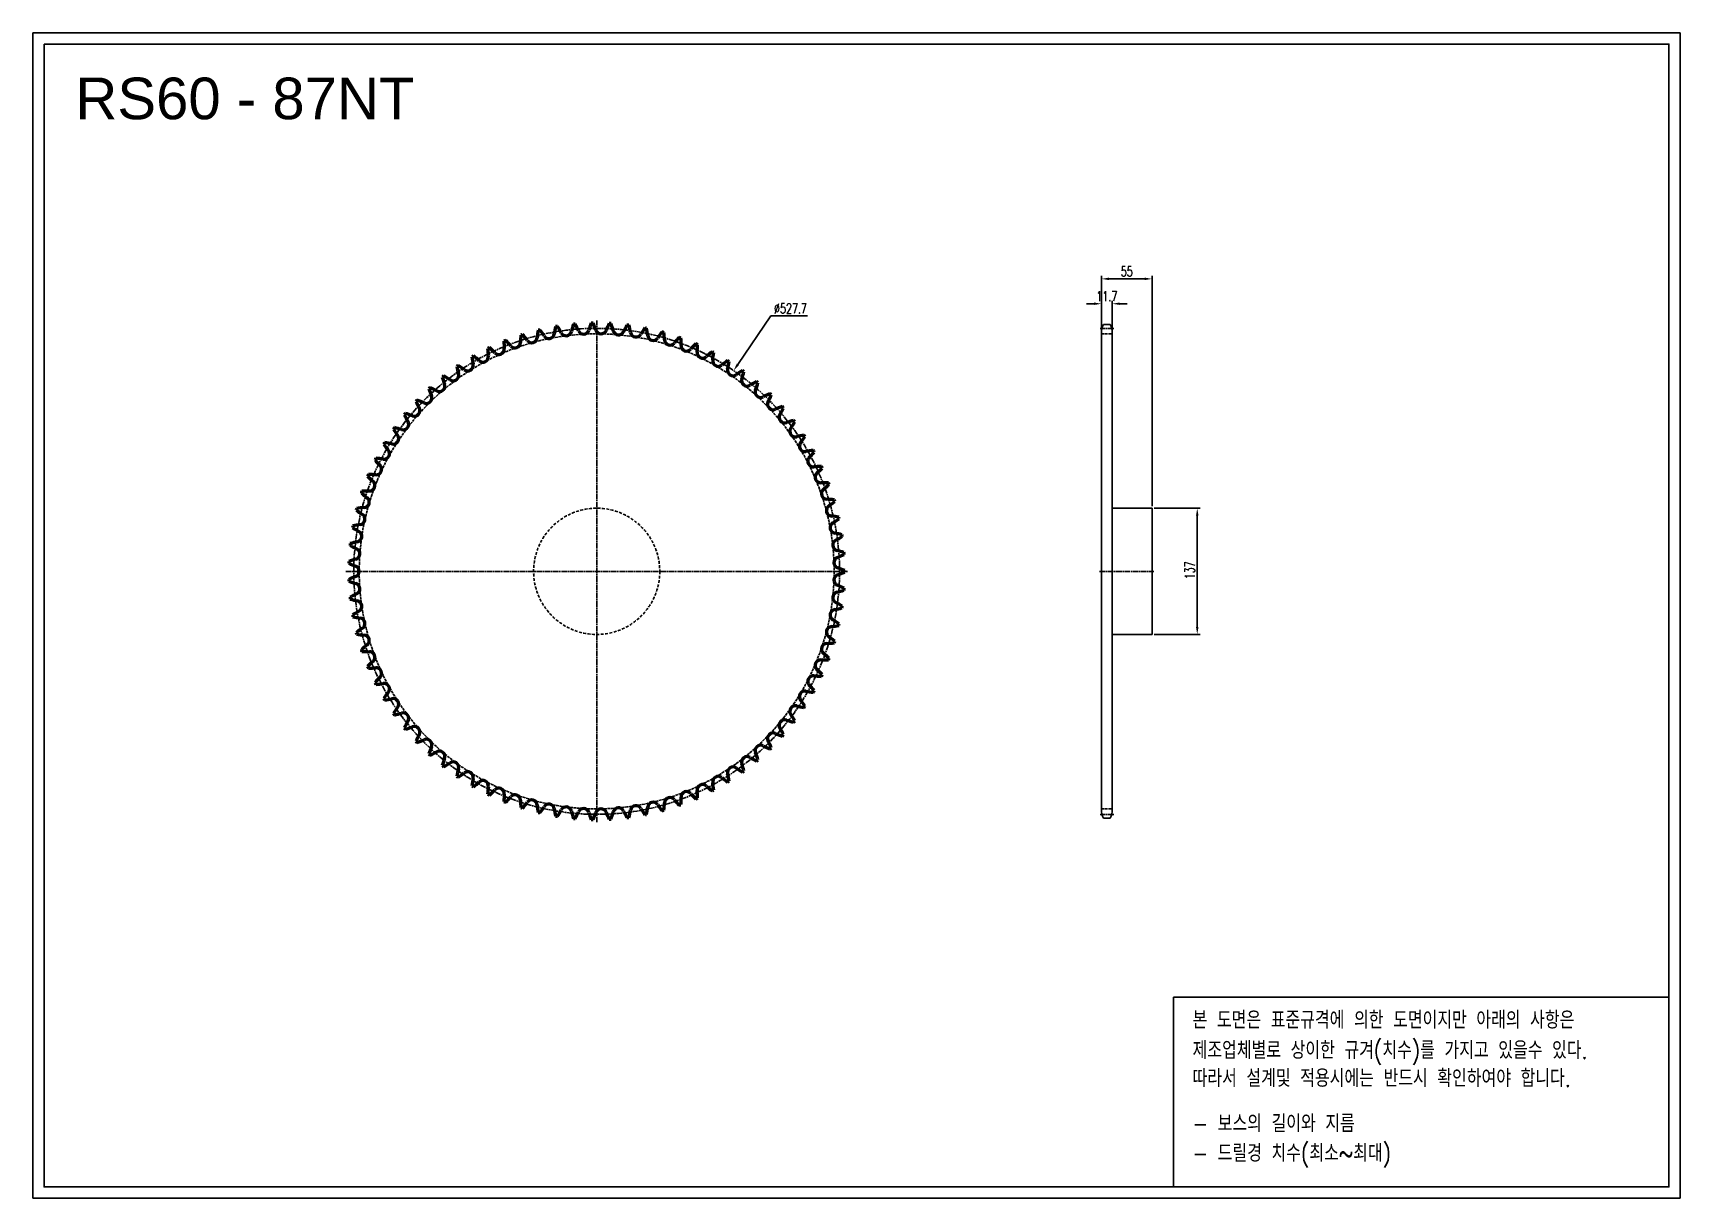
# Model space of a CAD drawing. Header units: millimetres. Extents: x 40604 to 42393, y 6760 to 8025.
import ezdxf

# ---------------------------------------------------------------- set-up
doc = ezdxf.new("R2010")
doc.units = ezdxf.units.MM
for name, pattern in [('AM_ISO02W050', [7.5, 6, -1.5]), ('AM_ISO02W050x2', [3.75, 3, -0.75]), ('AM_ISO08W050', [18, 12, -1.5, 3, -1.5]), ('AM_ISO08W050x2', [9, 6, -0.75, 1.5, -0.75]), ('HIDDEN', [9.525, 6.35, -3.175])]:
    doc.linetypes.add(name, pattern=pattern)
for name, color, linetype, lineweight in [('AM_0N', 7, 'Continuous', 50), ('AM_3N', 6, 'AM_ISO02W050', 25), ('AM_7', 4, 'AM_ISO08W050', 25), ('AM_7N', 4, 'AM_ISO08W050', 25)]:
    doc.layers.add(name, color=color, linetype=linetype, lineweight=lineweight)
doc.layers.add('HL', color=2, linetype='HIDDEN')
doc.layers.add('S-DIM', color=7, linetype='Continuous')
doc.styles.add('HAN', font='ROMANS.shx', dxfattribs={"width": 0.7, "bigfont": 'whgtxt.shx'})
doc.styles.add('HSG', font='SIMPLEX.shx', dxfattribs={"width": 0.7, "bigfont": 'HSG.shx'})
doc.styles.get("Standard").update_dxf_attribs({"font": 'arial.ttf'})
doc.dimstyles.new('APP23', dxfattribs={"dimscale": 4.5, "dimtxt": 2.4, "dimasz": 1.8, "dimexe": 0.7, "dimexo": 0.5, "dimgap": 0.6, "dimtad": 1, "dimtoh": 1, "dimdec": 1, "dimrnd": 0.01, "dimzin": 9, "dimdsep": 46, "dimtxsty": 'HSG', "dimcen": 0, "dimclrd": 1, "dimclre": 1, "dimclrt": 256, "dimazin": 2, "dimtp": 1, "dimtm": 1, "dimtfac": 0.5, "dimtdec": 1, "dimtix": 1, "dimtofl": 0, "dimtmove": 0, "dimatfit": 3, "dimfxl": 0, "dimtvp": 1, "dimtolj": 2, "dimlwd": -1, "dimlwe": -1, "dimarcsym": 0})

# ---------------------------------------------------------------- blocks, each defined once
blk = doc.blocks.new('*D1')
at = {"layer": 'Defpoints', "color": 0, "transparency": 16777216}
for p in [(41775.9, 7731.3), (41764.2, 7698.7), (41775.9, 7698.7)]:
    blk.add_point(p, dxfattribs=at)
at = {"layer": 'S-DIM', "color": 1, "transparency": 16777216}
for p, q in [((41756.1, 7731.3), (41748, 7731.3)), ((41764.2, 7700.9), (41764.2, 7734.5)), ((41775.9, 7700.9), (41775.9, 7734.5)), ((41784, 7731.3), (41792.1, 7731.3))]:
    blk.add_line(p, q, dxfattribs=at)
for points in [[(41756.1, 7732.7), (41756.1, 7730), (41764.2, 7731.3)], [(41784, 7732.7), (41784, 7730), (41775.9, 7731.3)]]:
    blk.add_solid(points, dxfattribs=at)
at = {"layer": 'S-DIM', "transparency": 16777216, "insert": (41770, 7739.4), "char_height": 10.8, "attachment_point": 5, "style": 'HSG'}
blk.add_mtext('\\A2;11.7', dxfattribs=at)
blk = doc.blocks.new('*D2')
at = {"layer": 'Defpoints', "color": 0, "transparency": 16777216}
for p in [(41819.2, 7758.3), (41764.2, 7698.7), (41819.2, 7509.3)]:
    blk.add_point(p, dxfattribs=at)
at = {"layer": 'S-DIM', "color": 1, "transparency": 16777216}
for p, q in [((41764.2, 7700.9), (41764.2, 7761.5)), ((41772.3, 7758.3), (41811.1, 7758.3)), ((41819.2, 7511.5), (41819.2, 7761.5))]:
    blk.add_line(p, q, dxfattribs=at)
for points in [[(41772.3, 7759.7), (41772.3, 7757), (41764.2, 7758.3)], [(41811.1, 7759.7), (41811.1, 7757), (41819.2, 7758.3)]]:
    blk.add_solid(points, dxfattribs=at)
at = {"layer": 'S-DIM', "transparency": 16777216, "insert": (41791.7, 7766.4), "char_height": 10.8, "attachment_point": 5, "style": 'HSG'}
blk.add_mtext('\\A2;55', dxfattribs=at)
blk = doc.blocks.new('*D3')
at = {"layer": 'Defpoints', "color": 0, "transparency": 16777216}
for p in [(41819.2, 7509.3), (41819.2, 7372.3), (41868.2, 7372.3)]:
    blk.add_point(p, dxfattribs=at)
at = {"layer": 'S-DIM', "color": 1, "transparency": 16777216}
for p, q in [((41821.4, 7509.3), (41871.4, 7509.3)), ((41868.2, 7501.2), (41868.2, 7380.4)), ((41821.4, 7372.3), (41871.4, 7372.3))]:
    blk.add_line(p, q, dxfattribs=at)
for points in [[(41866.9, 7501.2), (41869.6, 7501.2), (41868.2, 7509.3)], [(41866.9, 7380.4), (41869.6, 7380.4), (41868.2, 7372.3)]]:
    blk.add_solid(points, dxfattribs=at)
at = {"layer": 'S-DIM', "transparency": 16777216, "insert": (41860.1, 7442), "char_height": 10.8, "attachment_point": 5, "rotation": 90, "style": 'HSG'}
blk.add_mtext('\\A2;137', dxfattribs=at)
blk = doc.blocks.new('*D4')
at = {"layer": 'Defpoints', "color": 0, "transparency": 16777216}
for p in [(41364.6, 7658.7), (41067.2, 7222.9)]:
    blk.add_point(p, dxfattribs=at)
at = {"layer": 'S-DIM', "color": 1, "transparency": 16777216}
for p, q in [((41405.1, 7718.1), (41369.2, 7665.4)), ((41444.9, 7718.1), (41405.1, 7718.1))]:
    blk.add_line(p, q, dxfattribs=at)
blk.add_solid([(41368.1, 7666.2), (41370.3, 7664.6), (41364.6, 7658.7)], dxfattribs=at)
at = {"layer": 'S-DIM', "transparency": 16777216, "insert": (41426.4, 7726.2), "char_height": 10.8, "attachment_point": 5, "style": 'HSG'}
blk.add_mtext('\\A2;∅527.7', dxfattribs=at)

msp = doc.modelspace()

# ---------------------------------------------------------------- linework, layer by layer
for p, q in [((41764.18, 7182.25), (41764.18, 7699.33)), ((41766.27, 7708.83), (41773.8, 7708.83)), ((41775.88, 7699.33), (41775.88, 7182.25)), ((41819.18, 7509.29), (41775.88, 7509.29)), ((41819.18, 7372.29), (41819.18, 7509.29)), ((41819.18, 7372.29), (41775.88, 7372.29)), ((41766.27, 7172.75), (41773.8, 7172.75))]:
    msp.add_line(p, q)
for points in [[(40603.62, 8025.32), (42392.64, 8025.32), (42392.64, 6760.36), (40603.62, 6760.36)], [(40615.67, 8013.27), (42380.59, 8013.27), (42380.59, 6772.41), (40615.67, 6772.41)]]:
    msp.add_lwpolyline(points, close=True)
at = {"color": 6}
msp.add_lwpolyline([(41842.38, 6978.6), (42380.59, 6978.6), (42380.59, 6772.41), (41842.38, 6772.41)], close=True, dxfattribs=at)
for centre, start, end in [((41786.88, 7699.33), 155.25994, 180), ((41753.18, 7699.33), 0, 24.74006), ((41786.88, 7182.25), 180, 204.74006), ((41753.18, 7182.25), 335.25994, 0)]:
    msp.add_arc(centre, 22.7, start, end)
at = {"layer": 'AM_0N'}
for centre, radius, start, end in [((41260.36, 7687.3), 127.2, 175.50886, 179.13793), ((41215.92, 7440.79), 269.38, 107.36672, 107.80569), ((41037.6, 7616.7), 127.2, 36.03448, 39.66355), ((41145.32, 7695.06), 6.01, 216.03448, 355), ((41278.03, 7683.45), 127.2, 171.37093, 175), ((41215.92, 7440.79), 269.38, 103.22879, 103.66776), ((41050.75, 7629.11), 127.2, 31.89655, 35.52562), ((41163.85, 7699.5), 6.01, 211.89655, 350.86207), ((41295.38, 7678.34), 127.2, 167.233, 170.86207), ((41215.92, 7440.79), 269.38, 99.09086, 99.52983), ((41064.77, 7640.53), 127.2, 27.75862, 31.38769), ((41182.66, 7702.58), 6.01, 207.75862, 346.72414), ((41312.31, 7671.99), 127.2, 163.09507, 166.72414), ((41215.92, 7440.79), 269.38, 94.95293, 95.3919), ((41079.58, 7650.92), 127.2, 23.62069, 27.24976), ((41201.63, 7704.3), 6.01, 203.62069, 342.58621), ((41328.74, 7664.43), 127.2, 158.95714, 162.58621), ((41215.92, 7440.79), 269.38, 90.815, 91.25397), ((41095.1, 7660.21), 127.2, 19.48276, 23.11183), ((41220.68, 7704.64), 6.01, 199.48276, 338.44828), ((41344.58, 7655.71), 127.2, 154.81921, 158.44828), ((41215.92, 7440.79), 269.38, 86.67706, 87.11604), ((41111.25, 7668.36), 127.2, 15.34483, 18.97389), ((41239.71, 7703.61), 6.01, 195.34483, 334.31034), ((41359.76, 7645.86), 127.2, 150.68128, 154.31034), ((41215.92, 7440.79), 269.38, 82.53913, 82.97811), ((41127.94, 7675.32), 127.2, 11.2069, 14.83596), ((41258.61, 7701.21), 6.01, 191.2069, 330.17241), ((41374.18, 7634.95), 127.2, 146.54335, 150.17241), ((41215.92, 7440.79), 269.38, 78.4012, 78.84018), ((41145.09, 7681.05), 127.2, 7.06897, 10.69803), ((41277.29, 7697.45), 6.01, 187.06897, 326.03448), ((41387.78, 7623.02), 127.2, 142.40542, 146.03448), ((41215.92, 7440.79), 269.38, 74.26327, 74.70225), ((41162.61, 7685.54), 127.2, 2.93103, 6.5601), ((41400.48, 7610.15), 127.2, 138.26748, 141.89655), ((41215.92, 7440.79), 269.38, 70.12534, 70.56432), ((41180.41, 7688.75), 127.2, 358.7931, 2.42217), ((41215.92, 7440.79), 269.38, 115.64258, 116.08156), ((41224.41, 7691.13), 127.2, 183.78473, 187.41379), ((41014.13, 7589.2), 127.2, 44.31034, 47.93941), ((41109.46, 7682.25), 6.01, 224.31034, 3.27586), ((41242.45, 7689.87), 127.2, 179.6468, 183.27586), ((41215.92, 7440.79), 269.38, 111.50465, 111.94363), ((41025.37, 7603.37), 127.2, 40.17241, 43.80148), ((41127.16, 7689.31), 6.01, 220.17241, 359.13793), ((41295.65, 7692.35), 6.01, 182.93103, 321.89655), ((41313.6, 7685.94), 6.01, 178.7931, 317.75862), ((41412.22, 7596.39), 127.2, 134.12955, 137.75862), ((41215.92, 7440.79), 269.38, 65.98741, 66.42638), ((41331.03, 7678.25), 6.01, 174.65517, 313.62069), ((41198.4, 7690.66), 127.2, 354.65517, 358.28424), ((41422.93, 7581.82), 127.2, 129.99162, 133.62069), ((41215.92, 7440.79), 269.38, 61.84948, 62.28845), ((41216.47, 7691.28), 127.2, 350.51724, 354.14631), ((41215.92, 7440.79), 269.38, 123.91844, 124.35742), ((41188.29, 7689.75), 127.2, 192.06059, 195.68966), ((40994.87, 7558.61), 127.2, 52.58621, 56.21527), ((41075.81, 7664.42), 6.01, 232.58621, 11.55172), ((41215.92, 7440.79), 269.38, 119.78051, 120.21949), ((41206.32, 7691.09), 127.2, 187.92266, 191.55172), ((41003.95, 7574.25), 127.2, 48.44828, 52.07734), ((41092.31, 7673.94), 6.01, 228.44828, 7.41379), ((41347.87, 7669.33), 6.01, 170.51724, 309.48276), ((41432.57, 7566.51), 127.2, 125.85369, 129.48276), ((41364.01, 7659.21), 6.01, 166.37931, 305.34483), ((41215.92, 7440.79), 269.38, 57.71155, 58.15052), ((41234.55, 7690.58), 127.2, 346.37931, 350.00838), ((41441.08, 7550.55), 127.2, 121.71576, 125.34483), ((41252.52, 7688.59), 127.2, 342.24138, 345.87045), ((41215.92, 7440.79), 269.38, 53.57362, 54.01259), ((41215.92, 7440.79), 269.38, 132.19431, 132.63328), ((40980.22, 7525.56), 127.2, 60.86207, 64.49114), ((41045.08, 7641.92), 6.01, 240.86207, 19.82759), ((41215.92, 7440.79), 269.38, 128.05637, 128.49535), ((41170.4, 7687.1), 127.2, 196.19852, 199.82759), ((40986.95, 7542.35), 127.2, 56.72414, 60.3532), ((41060.04, 7653.72), 6.01, 236.72414, 15.68966), ((41379.39, 7647.96), 6.01, 162.24138, 301.2069), ((41448.41, 7534.02), 127.2, 117.57783, 121.2069), ((41270.31, 7685.3), 127.2, 338.10345, 341.73252), ((41215.92, 7440.79), 269.38, 49.43568, 49.87466), ((41215.92, 7440.79), 269.38, 136.33224, 136.77121), ((41135.42, 7677.99), 127.2, 204.47438, 208.10345), ((40974.71, 7508.34), 127.2, 65, 68.62907), ((41031.01, 7629.07), 6.01, 245, 23.96552), ((41152.74, 7683.18), 127.2, 200.33645, 203.96552), ((41393.91, 7635.62), 6.01, 158.10345, 297.06897), ((41454.53, 7517), 127.2, 113.4399, 117.06897), ((41407.5, 7622.27), 6.01, 153.96552, 292.93103), ((41287.81, 7680.74), 127.2, 333.96552, 337.59458), ((41215.92, 7440.79), 269.38, 45.29775, 45.73673), ((41005.84, 7600.49), 6.01, 253.27586, 32.24138), ((41215.92, 7440.79), 269.38, 140.47017, 140.90914), ((41118.51, 7671.56), 127.2, 208.61231, 212.24138), ((40970.47, 7490.75), 127.2, 69.13793, 72.767), ((41017.91, 7615.23), 6.01, 249.13793, 28.10345), ((41459.41, 7499.58), 127.2, 109.30197, 112.93103), ((41420.1, 7607.97), 6.01, 149.82759, 288.7931), ((41304.93, 7674.93), 127.2, 329.82759, 333.45665), ((41215.92, 7440.79), 269.38, 41.15982, 41.5988), ((41463.01, 7481.86), 127.2, 105.16404, 108.7931), ((41215.92, 7440.79), 269.38, 37.02189, 37.46087), ((40994.86, 7584.92), 6.01, 257.41379, 36.37931), ((41215.92, 7440.79), 269.38, 144.6081, 145.04707), ((41102.11, 7663.93), 127.2, 212.75024, 216.37931), ((40967.5, 7472.91), 127.2, 73.27586, 76.90493), ((41431.63, 7592.8), 6.01, 145.68966, 284.65517), ((41321.6, 7667.89), 127.2, 325.68966, 329.31872), ((41465.33, 7463.92), 127.2, 101.02611, 104.65517), ((41337.71, 7659.67), 127.2, 321.55172, 325.18079), ((41215.92, 7440.79), 269.38, 32.88396, 33.32294), ((40985.04, 7568.59), 6.01, 261.55172, 40.51724), ((41215.92, 7440.79), 269.38, 148.74603, 149.185), ((41086.31, 7655.14), 127.2, 216.88817, 220.51724), ((40965.83, 7454.9), 127.2, 77.41379, 81.04286), ((41442.04, 7576.84), 6.01, 141.55172, 280.51724), ((41466.35, 7445.87), 127.2, 96.88817, 100.51724), ((41353.19, 7650.32), 127.2, 317.41379, 321.04286), ((41215.92, 7440.79), 269.38, 28.74603, 29.185), ((41215.92, 7440.79), 269.38, 152.88396, 153.32294), ((41071.18, 7645.22), 127.2, 221.02611, 224.65517), ((40976.42, 7551.6), 6.01, 265.68966, 44.65517), ((40965.47, 7436.82), 127.2, 81.55172, 85.18079), ((41451.27, 7560.17), 6.01, 137.41379, 276.37931), ((41466.07, 7427.78), 127.2, 92.75024, 96.37931), ((41367.95, 7639.87), 127.2, 313.27586, 316.90493), ((41215.92, 7440.79), 269.38, 24.6081, 25.04707), ((41215.92, 7440.79), 269.38, 157.02189, 157.46087), ((41056.8, 7634.25), 127.2, 225.16404, 228.7931), ((40966.41, 7418.76), 127.2, 85.68966, 89.31872), ((40969.05, 7534.03), 6.01, 269.82759, 48.7931), ((41459.27, 7542.88), 6.01, 133.27586, 272.24138), ((41464.48, 7409.77), 127.2, 88.61231, 92.24138), ((41381.91, 7628.38), 127.2, 309.13793, 312.767), ((41215.92, 7440.79), 269.38, 20.47017, 20.90914), ((41215.92, 7440.79), 269.38, 161.15982, 161.5988), ((41043.26, 7622.26), 127.2, 229.30197, 232.93103), ((40968.65, 7400.81), 127.2, 89.82759, 93.45665), ((40962.96, 7515.97), 6.01, 273.96552, 52.93103), ((41466, 7525.05), 6.01, 129.13793, 268.10345), ((41461.59, 7391.91), 127.2, 84.47438, 88.10345), ((41395.02, 7615.91), 127.2, 305, 308.62907), ((41215.92, 7440.79), 269.38, 16.33224, 16.77121), ((41215.92, 7440.79), 269.38, 165.29775, 165.73673), ((41030.62, 7609.33), 127.2, 233.4399, 237.06897), ((40972.17, 7383.07), 127.2, 93.96552, 97.59458), ((40958.2, 7497.52), 6.01, 278.10345, 57.06897), ((41471.43, 7506.79), 6.01, 125, 263.96552), ((41457.42, 7374.31), 127.2, 80.33645, 83.96552), ((41407.19, 7602.53), 127.2, 300.86207, 304.49114), ((41215.92, 7440.79), 269.38, 12.19431, 12.63328), ((41215.92, 7440.79), 269.38, 169.43568, 169.87466), ((41018.94, 7595.52), 127.2, 237.57783, 241.2069), ((40976.97, 7365.64), 127.2, 98.10345, 101.73252), ((40954.78, 7478.78), 6.01, 282.24138, 61.2069), ((41475.52, 7488.18), 6.01, 120.86207, 259.82759), ((41452, 7357.06), 127.2, 76.19852, 79.82759), ((41418.36, 7588.31), 127.2, 296.72414, 300.3532), ((41215.92, 7440.79), 269.38, 8.05637, 8.49535), ((41215.92, 7440.79), 269.38, 173.57362, 174.01259), ((41008.29, 7580.9), 127.2, 241.71576, 245.34483), ((40983.02, 7348.59), 127.2, 102.24138, 105.87045), ((40952.71, 7459.83), 6.01, 286.37931, 65.34483), ((41478.26, 7469.32), 6.01, 116.72414, 255.68966), ((41445.34, 7340.24), 127.2, 72.06059, 75.68966), ((41215.92, 7440.79), 269.38, 3.91844, 4.35742), ((41215.92, 7440.79), 269.38, 177.71155, 178.15052), ((40998.72, 7565.55), 127.2, 245.85369, 249.48276), ((40990.28, 7332.03), 127.2, 106.37931, 110.00838), ((40952.03, 7440.79), 6.01, 290.51724, 69.48276), ((41479.64, 7450.32), 6.01, 112.58621, 251.55172), ((41428.48, 7573.31), 127.2, 292.58621, 296.21527), ((41437.48, 7323.95), 127.2, 67.92266, 71.55172), ((40998.72, 7316.03), 127.2, 110.51724, 114.14631), ((41215.92, 7440.79), 269.38, 181.84948, 182.28845), ((40990.28, 7549.56), 127.2, 249.99162, 253.62069), ((40952.71, 7421.75), 6.01, 294.65517, 73.62069), ((41479.64, 7431.26), 6.01, 108.44828, 247.41379), ((41428.48, 7308.27), 127.2, 63.78473, 67.41379), ((41437.48, 7557.63), 127.2, 288.44828, 292.07734), ((41215.92, 7440.79), 269.38, 359.78051, 0.21949), ((41008.29, 7300.68), 127.2, 114.65517, 118.28424), ((41215.92, 7440.79), 269.38, 185.98741, 186.42638), ((40983.02, 7532.99), 127.2, 254.12955, 257.75862), ((40954.78, 7402.81), 6.01, 298.7931, 77.75862), ((41478.26, 7412.26), 6.01, 104.31034, 243.27586), ((41418.36, 7293.28), 127.2, 59.6468, 63.27586), ((41445.34, 7541.34), 127.2, 284.31034, 287.93941), ((41215.92, 7440.79), 269.38, 355.64258, 356.08156), ((41018.94, 7286.06), 127.2, 118.7931, 122.42217), ((41215.92, 7440.79), 269.38, 190.12534, 190.56432), ((40976.97, 7515.95), 127.2, 258.26748, 261.89655), ((40958.2, 7384.06), 6.01, 302.93103, 81.89655), ((41475.52, 7393.4), 6.01, 100.17241, 239.13793), ((41452, 7524.52), 127.2, 280.17241, 283.80148), ((41215.92, 7440.79), 269.38, 351.50465, 351.94363), ((41030.62, 7272.25), 127.2, 122.93103, 126.5601), ((41215.92, 7440.79), 269.38, 194.26327, 194.70225), ((40972.17, 7498.51), 127.2, 262.40542, 266.03448), ((40962.96, 7365.61), 6.01, 307.06897, 86.03448), ((41471.43, 7374.79), 6.01, 96.03448, 235), ((41457.42, 7507.27), 127.2, 276.03448, 279.66355), ((41407.19, 7279.05), 127.2, 55.50886, 59.13793), ((41215.92, 7440.79), 269.38, 347.36672, 347.80569), ((41043.26, 7259.32), 127.2, 127.06897, 130.69803), ((41215.92, 7440.79), 269.38, 198.4012, 198.84018), ((40968.65, 7480.77), 127.2, 266.54335, 270.17241), ((40969.05, 7347.56), 6.01, 311.2069, 90.17241), ((41466, 7356.53), 6.01, 91.89655, 230.86207), ((41461.59, 7489.67), 127.2, 271.89655, 275.52562), ((41395.02, 7265.67), 127.2, 51.37093, 55), ((41215.92, 7440.79), 269.38, 343.22879, 343.66776), ((41056.8, 7247.34), 127.2, 131.2069, 134.83596), ((41215.92, 7440.79), 269.38, 202.53913, 202.97811), ((40966.41, 7462.82), 127.2, 270.68128, 274.31034), ((40976.42, 7329.99), 6.01, 315.34483, 94.31034), ((41459.27, 7338.7), 6.01, 87.75862, 226.72414), ((41464.48, 7471.82), 127.2, 267.75862, 271.38769), ((41381.91, 7253.21), 127.2, 47.233, 50.86207), ((41215.92, 7440.79), 269.38, 339.09086, 339.52983), ((41071.18, 7236.36), 127.2, 135.34483, 138.97389), ((41215.92, 7440.79), 269.38, 206.67706, 207.11604), ((40965.47, 7444.76), 127.2, 274.81921, 278.44828), ((40985.04, 7312.99), 6.01, 319.48276, 98.44828), ((41451.27, 7321.41), 6.01, 83.62069, 222.58621), ((41353.19, 7231.27), 127.2, 38.95714, 42.58621), ((41466.07, 7453.8), 127.2, 263.62069, 267.24976), ((41367.95, 7241.72), 127.2, 43.09507, 46.72414), ((41215.92, 7440.79), 269.38, 334.95293, 335.3919), ((41086.31, 7226.45), 127.2, 139.48276, 143.11183), ((41215.92, 7440.79), 269.38, 210.815, 211.25397), ((40965.83, 7426.68), 127.2, 278.95714, 282.58621), ((40994.86, 7296.67), 6.01, 323.62069, 102.58621), ((41442.04, 7304.74), 6.01, 79.48276, 218.44828), ((41337.71, 7221.91), 127.2, 34.81921, 38.44828), ((41466.35, 7435.72), 127.2, 259.48276, 263.11183), ((41215.92, 7440.79), 269.38, 330.815, 331.25397), ((41102.11, 7217.65), 127.2, 143.62069, 147.24976), ((41215.92, 7440.79), 269.38, 214.95293, 215.3919), ((40967.5, 7408.67), 127.2, 283.09507, 286.72414), ((41005.84, 7281.09), 6.01, 327.75862, 106.72414), ((41431.63, 7288.78), 6.01, 75.34483, 214.31034), ((41321.6, 7213.69), 127.2, 30.68128, 34.31034), ((41465.33, 7417.66), 127.2, 255.34483, 258.97389), ((41215.92, 7440.79), 269.38, 326.67706, 327.11604), ((41118.51, 7210.02), 127.2, 147.75862, 151.38769), ((41215.92, 7440.79), 269.38, 219.09086, 219.52983), ((40970.47, 7390.83), 127.2, 287.233, 290.86207), ((41017.91, 7266.35), 6.01, 331.89655, 110.86207), ((41135.42, 7203.6), 127.2, 151.89655, 155.52562), ((41407.5, 7259.31), 6.01, 67.06897, 206.03448), ((41459.41, 7382), 127.2, 247.06897, 250.69803), ((41420.1, 7273.61), 6.01, 71.2069, 210.17241), ((41304.93, 7206.66), 127.2, 26.54335, 30.17241), ((41215.92, 7440.79), 269.38, 318.4012, 318.84018), ((41463.01, 7399.72), 127.2, 251.2069, 254.83596), ((41215.92, 7440.79), 269.38, 322.53913, 322.97811), ((41215.92, 7440.79), 269.38, 223.22879, 223.66776), ((40974.71, 7373.25), 127.2, 291.37093, 295), ((41031.01, 7252.51), 6.01, 336.03448, 115), ((41152.74, 7198.4), 127.2, 156.03448, 159.66355), ((41045.08, 7239.66), 6.01, 340.17241, 119.13793), ((41393.91, 7245.96), 6.01, 62.93103, 201.89655), ((41454.53, 7364.58), 127.2, 242.93103, 246.5601), ((41287.81, 7200.84), 127.2, 22.40542, 26.03448), ((41215.92, 7440.79), 269.38, 314.26327, 314.70225), ((41215.92, 7440.79), 269.38, 227.36672, 227.80569), ((40980.22, 7356.02), 127.2, 295.50886, 299.13793), ((41170.4, 7194.48), 127.2, 160.17241, 163.80148), ((41215.92, 7440.79), 269.38, 231.50465, 231.94363), ((40986.95, 7339.23), 127.2, 299.6468, 303.27586), ((41060.04, 7227.86), 6.01, 344.31034, 123.27586), ((41364.01, 7222.37), 6.01, 54.65517, 193.62069), ((41379.39, 7233.63), 6.01, 58.7931, 197.75862), ((41252.52, 7192.99), 127.2, 14.12955, 17.75862), ((41448.41, 7347.56), 127.2, 238.7931, 242.42217), ((41270.31, 7196.28), 127.2, 18.26748, 21.89655), ((41215.92, 7440.79), 269.38, 310.12534, 310.56432), ((41188.29, 7191.83), 127.2, 164.31034, 167.93941), ((41215.92, 7440.79), 269.38, 235.64258, 236.08156), ((40994.87, 7322.97), 127.2, 303.78473, 307.41379), ((41075.81, 7217.17), 6.01, 348.44828, 127.41379), ((41206.32, 7190.49), 127.2, 168.44828, 172.07734), ((41003.95, 7307.33), 127.2, 307.92266, 311.55172), ((41092.31, 7207.64), 6.01, 352.58621, 131.55172), ((41347.87, 7212.25), 6.01, 50.51724, 189.48276), ((41216.47, 7190.31), 127.2, 5.85369, 9.48276), ((41432.57, 7315.07), 127.2, 230.51724, 234.14631), ((41215.92, 7440.79), 269.38, 301.84948, 302.28845), ((41234.55, 7191), 127.2, 9.99162, 13.62069), ((41441.08, 7331.03), 127.2, 234.65517, 238.28424), ((41215.92, 7440.79), 269.38, 305.98741, 306.42638), ((41215.92, 7440.79), 269.38, 239.78051, 240.21949), ((41224.41, 7190.45), 127.2, 172.58621, 176.21527), ((41215.92, 7440.79), 269.38, 243.91844, 244.35742), ((41014.13, 7292.38), 127.2, 312.06059, 315.68966), ((41109.46, 7199.33), 6.01, 356.72414, 135.68966), ((41242.45, 7191.71), 127.2, 176.72414, 180.3532), ((41025.37, 7278.21), 127.2, 316.19852, 319.82759), ((41127.16, 7192.27), 6.01, 0.86207, 139.82759), ((41260.36, 7194.28), 127.2, 180.86207, 184.49114), ((41145.32, 7186.52), 6.01, 5, 143.96552), ((41295.65, 7189.23), 6.01, 38.10345, 177.06897), ((41400.48, 7271.44), 127.2, 218.10345, 221.73252), ((41180.41, 7192.84), 127.2, 357.57783, 1.2069), ((41313.6, 7195.64), 6.01, 42.24138, 181.2069), ((41412.22, 7285.19), 127.2, 222.24138, 225.87045), ((41215.92, 7440.79), 269.38, 293.57362, 294.01259), ((41331.03, 7203.33), 6.01, 46.37931, 185.34483), ((41198.4, 7190.92), 127.2, 1.71576, 5.34483), ((41422.93, 7299.76), 127.2, 226.37931, 230.00838), ((41215.92, 7440.79), 269.38, 297.71155, 298.15052), ((41215.92, 7440.79), 269.38, 248.05637, 248.49535), ((41215.92, 7440.79), 269.38, 252.19431, 252.63328), ((41037.6, 7264.88), 127.2, 320.33645, 323.96552), ((41278.03, 7198.13), 127.2, 185, 188.62907), ((41215.92, 7440.79), 269.38, 256.33224, 256.77121), ((41050.75, 7252.47), 127.2, 324.47438, 328.10345), ((41163.85, 7182.09), 6.01, 9.13793, 148.10345), ((41295.38, 7203.24), 127.2, 189.13793, 192.767), ((41215.92, 7440.79), 269.38, 260.47017, 260.90914), ((41064.77, 7241.05), 127.2, 328.61231, 332.24138), ((41182.66, 7179), 6.01, 13.27586, 152.24138), ((41312.31, 7209.59), 127.2, 193.27586, 196.90493), ((41079.58, 7230.66), 127.2, 332.75024, 336.37931), ((41201.63, 7177.29), 6.01, 17.41379, 156.37931), ((41328.74, 7217.15), 127.2, 197.41379, 201.04286), ((41095.1, 7221.37), 127.2, 336.88817, 340.51724), ((41220.68, 7176.94), 6.01, 21.55172, 160.51724), ((41344.58, 7225.88), 127.2, 201.55172, 205.18079), ((41111.25, 7213.23), 127.2, 341.02611, 344.65517), ((41239.71, 7177.97), 6.01, 25.68966, 164.65517), ((41359.76, 7235.72), 127.2, 205.68966, 209.31872), ((41127.94, 7206.27), 127.2, 345.16404, 348.7931), ((41258.61, 7180.37), 6.01, 29.82759, 168.7931), ((41374.18, 7246.63), 127.2, 209.82759, 213.45665), ((41215.92, 7440.79), 269.38, 281.15982, 281.5988), ((41145.09, 7200.53), 127.2, 349.30197, 352.93103), ((41277.29, 7184.13), 6.01, 33.96552, 172.93103), ((41387.78, 7258.56), 127.2, 213.96552, 217.59458), ((41215.92, 7440.79), 269.38, 285.29775, 285.73673), ((41162.61, 7196.04), 127.2, 353.4399, 357.06897), ((41215.92, 7440.79), 269.38, 289.43568, 289.87466), ((41215.92, 7440.79), 269.38, 264.6081, 265.04707), ((41215.92, 7440.79), 269.38, 268.74603, 269.185), ((41215.92, 7440.79), 269.38, 272.88396, 273.32294), ((41215.92, 7440.79), 269.38, 277.02189, 277.46087)]:
    msp.add_arc(centre, radius, start, end, dxfattribs=at)
at = {"layer": 'AM_3N', "linetype": 'AM_ISO02W050x2'}
for p, q in [((41764.18, 7698.67), (41775.88, 7698.67)), ((41764.18, 7182.91), (41775.88, 7182.91))]:
    msp.add_line(p, q, dxfattribs=at)
msp.add_circle((41215.92, 7440.79), 257.88, dxfattribs=at)
at = {"layer": 'AM_7', "linetype": 'AM_ISO08W050x2'}
msp.add_circle((41215.92, 7440.79), 263.83, dxfattribs=at)
at = {"layer": 'AM_7N', "linetype": 'AM_ISO08W050x2'}
for p, q in [((41215.92, 7168.42), (41215.92, 7713.17)), ((41762.62, 7704.62), (41777.45, 7704.62)), ((40943.54, 7440.79), (41488.3, 7440.79)), ((41762.18, 7440.79), (41821.18, 7440.79)), ((41762.62, 7176.96), (41777.45, 7176.96))]:
    msp.add_line(p, q, dxfattribs=at)
at = {"layer": 'HL', "ltscale": 0.5}
msp.add_circle((41215.92, 7440.79), 68.5, dxfattribs=at)

# ---------------------------------------------------------------- texts
msp.add_text('RS60 - 87NT', height=45.1772).set_placement((40649.69, 7931.65))
at = {"color": 6, "style": 'HAN', "width": 0.8}
for s, p in [('본 도면은 표준규격에 의한 도면이지만 아래의 사항은', (41863.19, 6944.23)), ('제조업체별로 상이한 규겨(치수)를 가지고 있을수 있다.', (41863.19, 6911.43)), ('따라서 설계및 적용시에는 반드시 확인하여야 합니다.', (41863.19, 6880.98)), ('- 보스의 길이와 지름', (41863.19, 6831.9)), ('- 드릴경 치수(최소~최대)', (41863.19, 6799.68))]:
    msp.add_text(s, height=18.9237, dxfattribs=at).set_placement(p)

# ---------------------------------------------------------------- dimensions: what is measured, and where the dimension line sits
at = {"layer": 'S-DIM'}
dim = msp.add_linear_dim(base=(41819.18, 7758.31), p1=(41764.18, 7698.67), p2=(41819.18, 7509.29), dimstyle='APP23', dxfattribs=at)
dim.commit()
dim.dimension.update_dxf_attribs({"geometry": '*D2', "text_midpoint": (41791.68, 7766.41)})
dim = msp.add_linear_dim(base=(41775.88, 7731.31), p1=(41764.18, 7698.67), p2=(41775.88, 7698.67), dimstyle='APP23', dxfattribs=at)
dim.commit()
dim.dimension.update_dxf_attribs({"geometry": '*D1', "text_midpoint": (41770.03, 7731.31), "dimtype": 128})
dim = msp.add_diameter_dim_2p(p1=(41067.21, 7222.86), p2=(41364.63, 7658.72), dimstyle='APP23', dxfattribs=at)
dim.commit()
dim.dimension.update_dxf_attribs({"geometry": '*D4', "text_midpoint": (41426.36, 7718.05), "dimtype": 131})
dim = msp.add_linear_dim(base=(41868.25, 7372.29), p1=(41819.18, 7509.29), p2=(41819.18, 7372.29), angle=90, dimstyle='APP23', dxfattribs=at)
dim.commit()
dim.dimension.update_dxf_attribs({"geometry": '*D3', "text_midpoint": (41868.25, 7442.04), "dimtype": 128})

doc.saveas('drawing.dxf')
